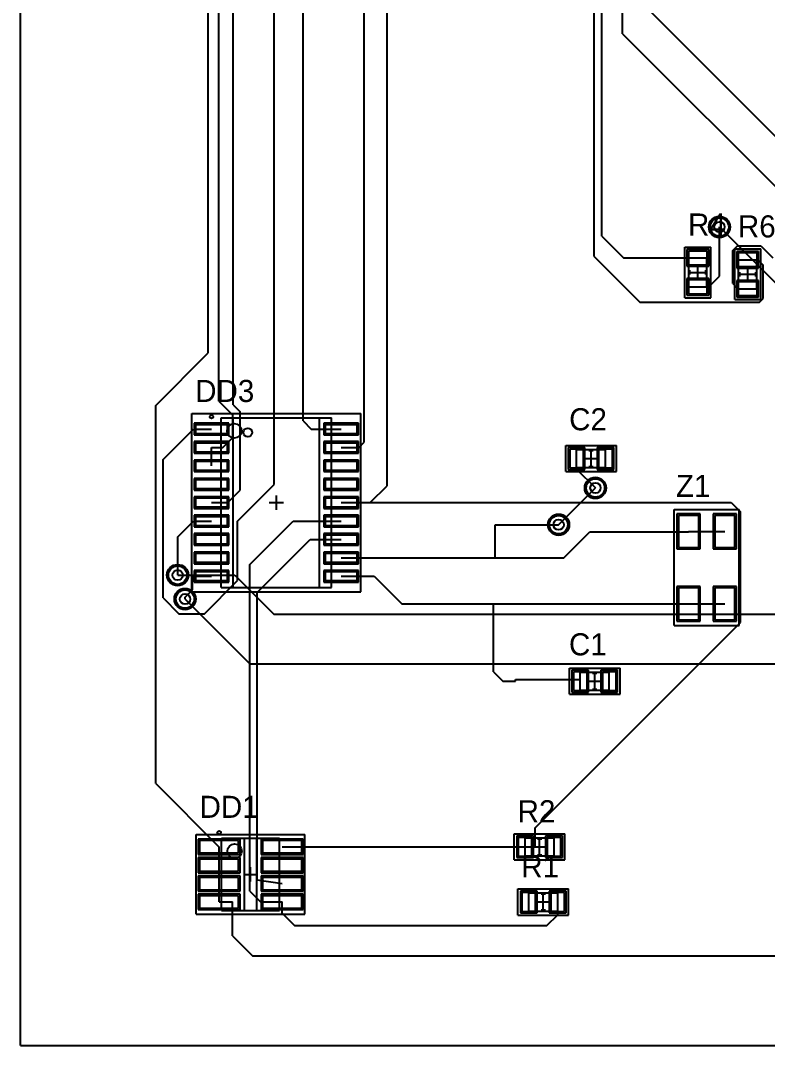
# Model space of a CAD drawing. Header units: millimetres. Extents: x 26 to 338, y 26 to 225.
# Drawn here: x 25.7 to 77.2, y 25.9 to 96.6 of the extents above; entities that cross this region are included whole.
import ezdxf

# ---------------------------------------------------------------- set-up
doc = ezdxf.new("R2010")
doc.units = ezdxf.units.MM
for name, color, linetype in [('BottomLayer', 5, 'Continuous'), ('BottomSolder', 6, 'Continuous'), ('Mechanical13', 56, 'Continuous'), ('Mechanical15', 56, 'Continuous'), ('MultiLayer', 9, 'Continuous'), ('TopLayer', 1, 'Continuous'), ('TopOverlay', 2, 'Continuous'), ('TopPaste', 8, 'Continuous'), ('TopSolder', 216, 'Continuous'), ('ViaHoleLayer', 16, 'Continuous')]:
    doc.layers.add(name, color=color, linetype=linetype)

msp = doc.modelspace()

# ---------------------------------------------------------------- linework, layer by layer
at = {"layer": 'BottomLayer'}
for p, q in [((73.889, 82.398), (92.177, 64.11)), ((62.789, 61.849), (65.329, 64.389)), ((36.5, 58.369), (40.437, 58.369)), ((40.437, 58.369), (43.129, 55.677)), ((37.008, 56.718), (41.478, 52.248)), ((43.129, 55.677), (103.378, 55.677)), ((41.478, 52.248), (102.26, 52.248))]:
    msp.add_line(p, q, dxfattribs=at)
for centre in [(73.889, 82.398), (65.329, 64.389), (62.789, 61.849), (36.5, 58.369), (37.008, 56.718)]:
    msp.add_circle(centre, 0.635, dxfattribs=at)
at = {"layer": 'BottomSolder'}
for centre in [(73.889, 82.398), (65.329, 64.389), (62.789, 61.849), (36.5, 58.369), (37.008, 56.718)]:
    msp.add_circle(centre, 0.737, dxfattribs=at)
at = {"layer": 'Mechanical13'}
for p, q in [((71.768, 78.264), (71.768, 80.264)), ((71.768, 80.264), (73.018, 80.264)), ((73.018, 78.264), (73.018, 80.264)), ((75.213, 78.137), (75.213, 80.137)), ((75.213, 80.137), (76.463, 80.137)), ((76.463, 78.137), (76.463, 80.137)), ((71.768, 78.264), (73.018, 78.264)), ((75.213, 78.137), (76.463, 78.137)), ((39.51, 69.223), (47.11, 69.223)), ((39.51, 57.523), (39.51, 69.223)), ((47.11, 57.523), (47.11, 69.223)), ((64.027, 65.796), (64.027, 67.046)), ((64.027, 67.046), (66.027, 67.046)), ((66.027, 65.796), (66.027, 67.046)), ((64.027, 65.796), (66.027, 65.796)), ((39.51, 57.523), (47.11, 57.523)), ((64.281, 50.429), (64.281, 51.679)), ((64.281, 51.679), (66.281, 51.679)), ((66.281, 50.429), (66.281, 51.679)), ((64.281, 50.429), (66.281, 50.429)), ((39.532, 40.219), (43.532, 40.219)), ((39.532, 35.219), (39.532, 40.219)), ((43.532, 35.219), (43.532, 40.219)), ((60.471, 40.249), (62.471, 40.249)), ((60.471, 38.999), (60.471, 40.249)), ((62.471, 38.999), (62.471, 40.249)), ((60.471, 38.999), (62.471, 38.999)), ((60.725, 36.439), (62.725, 36.439)), ((60.725, 35.189), (60.725, 36.439)), ((62.725, 35.189), (62.725, 36.439)), ((39.532, 35.219), (43.532, 35.219)), ((60.725, 35.189), (62.725, 35.189))]:
    msp.add_line(p, q, dxfattribs=at)
for centre in [(40.41, 68.323), (40.432, 39.319)]:
    msp.add_circle(centre, 0.5, dxfattribs=at)
at = {"layer": 'Mechanical15'}
for p, q in [((71.493, 77.514), (71.493, 81.014)), ((71.493, 81.014), (73.293, 81.014)), ((73.293, 77.514), (73.293, 81.014)), ((74.938, 77.387), (74.938, 80.887)), ((74.938, 80.887), (76.738, 80.887)), ((76.738, 77.387), (76.738, 80.887)), ((71.893, 79.264), (72.893, 79.264)), ((72.393, 78.764), (72.393, 79.764)), ((75.838, 78.637), (75.838, 79.637)), ((75.338, 79.137), (76.338, 79.137)), ((71.493, 77.514), (73.293, 77.514)), ((74.938, 77.387), (76.738, 77.387)), ((37.485, 69.523), (49.135, 69.523)), ((37.485, 57.223), (37.485, 69.523)), ((49.135, 57.223), (49.135, 69.523)), ((63.277, 65.521), (63.277, 67.321)), ((63.277, 67.321), (66.777, 67.321)), ((66.777, 65.521), (66.777, 67.321)), ((65.027, 65.921), (65.027, 66.921)), ((64.527, 66.421), (65.527, 66.421)), ((63.277, 65.521), (66.777, 65.521)), ((43.31, 62.873), (43.31, 63.873)), ((42.81, 63.373), (43.81, 63.373)), ((37.485, 57.223), (49.135, 57.223)), ((63.531, 50.154), (63.531, 51.954)), ((63.531, 51.954), (67.031, 51.954)), ((67.031, 50.154), (67.031, 51.954)), ((64.781, 51.054), (65.781, 51.054)), ((65.281, 50.554), (65.281, 51.554)), ((63.531, 50.154), (67.031, 50.154)), ((37.782, 40.469), (45.282, 40.469)), ((37.782, 34.969), (37.782, 40.469)), ((45.282, 34.969), (45.282, 40.469)), ((59.721, 40.524), (63.221, 40.524)), ((59.721, 38.724), (59.721, 40.524)), ((63.221, 38.724), (63.221, 40.524)), ((60.971, 39.624), (61.971, 39.624)), ((61.471, 39.124), (61.471, 40.124)), ((41.532, 37.219), (41.532, 38.219)), ((59.721, 38.724), (63.221, 38.724)), ((41.032, 37.719), (42.032, 37.719)), ((59.975, 36.714), (63.475, 36.714)), ((59.975, 34.914), (59.975, 36.714)), ((61.725, 35.314), (61.725, 36.314)), ((63.475, 34.914), (63.475, 36.714)), ((61.225, 35.814), (62.225, 35.814)), ((37.782, 34.969), (45.282, 34.969)), ((59.975, 34.914), (63.475, 34.914))]:
    msp.add_line(p, q, dxfattribs=at)
at = {"layer": 'MultiLayer'}
for centre in [(73.889, 82.398), (65.329, 64.389), (62.789, 61.849), (36.5, 58.369), (37.008, 56.718)]:
    msp.add_circle(centre, 0.635, dxfattribs=at)
at = {"layer": 'TopLayer'}
for p, q in [((25.654, 25.908), (25.654, 224.536)), ((50.952, 64.541), (50.952, 207.62)), ((43.155, 64.618), (43.155, 201.219)), ((49.378, 67.539), (49.378, 200.914)), ((45.161, 69.012), (45.161, 199.339)), ((65.253, 80.366), (65.253, 198.298)), ((65.761, 81.764), (65.761, 193.396)), ((67.208, 95.733), (67.208, 190.906)), ((39.345, 70.386), (39.345, 188.011)), ((38.608, 73.711), (38.608, 186.991)), ((40.335, 70.115), (40.335, 186.97)), ((68.809, 97.587), (86.258, 80.137)), ((67.208, 95.733), (82.804, 80.137)), ((73.889, 79.001), (73.889, 82.398)), ((65.761, 81.764), (67.261, 80.264)), ((73.043, 80.739), (71.743, 80.739)), ((71.743, 80.739), (71.743, 79.789)), ((73.043, 79.789), (73.043, 80.739)), ((74.803, 80.772), (75.133, 81.102)), ((74.803, 78.486), (74.803, 80.772)), ((75.133, 81.102), (76.733, 81.102)), ((76.733, 81.102), (77.572, 80.264)), ((65.253, 80.366), (68.402, 77.216)), ((67.261, 80.264), (72.393, 80.264)), ((76.488, 80.612), (75.188, 80.612)), ((75.188, 80.612), (75.188, 79.662)), ((75.838, 80.137), (76.53, 80.137)), ((76.488, 79.662), (76.488, 80.612)), ((76.53, 80.137), (76.911, 79.756)), ((71.743, 79.789), (73.043, 79.789)), ((75.188, 79.662), (76.488, 79.662)), ((76.911, 77.47), (76.911, 79.756)), ((73.043, 78.739), (71.743, 78.739)), ((71.743, 78.739), (71.743, 77.789)), ((73.043, 77.789), (73.043, 78.739)), ((73.152, 78.264), (73.889, 79.001)), ((76.488, 78.612), (75.188, 78.612)), ((75.188, 78.612), (75.188, 77.662)), ((76.488, 77.662), (76.488, 78.612)), ((72.393, 78.264), (73.152, 78.264)), ((74.803, 78.486), (75.152, 78.137)), ((75.152, 78.137), (75.838, 78.137)), ((68.402, 77.216), (76.657, 77.216)), ((71.743, 77.789), (73.043, 77.789)), ((75.188, 77.662), (76.488, 77.662)), ((76.657, 77.216), (76.911, 77.47)), ((34.984, 70.087), (38.608, 73.711)), ((34.984, 43.985), (34.984, 70.087)), ((39.345, 70.386), (40.312, 69.418)), ((40.335, 70.115), (40.816, 69.634)), ((40.312, 67.871), (40.312, 69.418)), ((40.816, 64.235), (40.816, 69.634)), ((39.935, 68.753), (37.735, 68.753)), ((37.735, 68.753), (37.735, 68.153)), ((39.935, 68.153), (39.935, 68.753)), ((45.161, 69.012), (45.72, 68.453)), ((48.885, 68.753), (46.685, 68.753)), ((46.685, 68.753), (46.685, 68.153)), ((48.885, 68.153), (48.885, 68.753)), ((35.488, 66.349), (37.592, 68.453)), ((37.592, 68.453), (38.835, 68.453)), ((37.735, 68.153), (39.935, 68.153)), ((45.72, 68.453), (47.785, 68.453)), ((46.685, 68.153), (48.885, 68.153)), ((39.935, 67.483), (37.735, 67.483)), ((37.735, 67.483), (37.735, 66.883)), ((39.624, 67.183), (40.312, 67.871)), ((39.935, 66.883), (39.935, 67.483)), ((48.885, 67.483), (46.685, 67.483)), ((46.685, 67.483), (46.685, 66.883)), ((48.885, 66.883), (48.885, 67.483)), ((49.022, 67.183), (49.378, 67.539)), ((37.735, 66.883), (39.935, 66.883)), ((38.835, 65.913), (38.835, 67.183)), ((38.835, 67.183), (39.624, 67.183)), ((46.685, 66.883), (48.885, 66.883)), ((47.785, 67.183), (49.022, 67.183)), ((64.502, 67.071), (63.552, 67.071)), ((63.552, 67.071), (63.552, 65.771)), ((64.502, 65.771), (64.502, 67.071)), ((66.502, 67.071), (65.552, 67.071)), ((65.552, 67.071), (65.552, 65.771)), ((66.502, 65.771), (66.502, 67.071)), ((35.488, 56.794), (35.488, 66.349)), ((39.935, 66.213), (37.735, 66.213)), ((37.735, 66.213), (37.735, 65.613)), ((39.935, 65.613), (39.935, 66.213)), ((48.885, 66.213), (46.685, 66.213)), ((46.685, 66.213), (46.685, 65.613)), ((48.885, 65.613), (48.885, 66.213)), ((64.027, 65.691), (64.027, 66.421)), ((37.735, 65.613), (39.935, 65.613)), ((46.685, 65.613), (48.885, 65.613)), ((63.552, 65.771), (64.502, 65.771)), ((64.027, 65.691), (65.329, 64.389)), ((65.552, 65.771), (66.502, 65.771)), ((39.935, 64.943), (37.735, 64.943)), ((37.735, 64.943), (37.735, 64.343)), ((39.935, 64.343), (39.935, 64.943)), ((40.64, 62.103), (43.155, 64.618)), ((48.885, 64.943), (46.685, 64.943)), ((46.685, 64.943), (46.685, 64.343)), ((48.885, 64.343), (48.885, 64.943)), ((49.784, 63.373), (50.952, 64.541)), ((37.735, 64.343), (39.935, 64.343)), ((39.935, 63.673), (37.735, 63.673)), ((37.735, 63.673), (37.735, 63.073)), ((39.935, 63.073), (39.935, 63.673)), ((39.954, 63.373), (40.816, 64.235)), ((46.685, 64.343), (48.885, 64.343)), ((48.885, 63.673), (46.685, 63.673)), ((46.685, 63.673), (46.685, 63.073)), ((48.885, 63.073), (48.885, 63.673)), ((37.735, 63.073), (39.935, 63.073)), ((38.835, 63.373), (39.954, 63.373)), ((46.685, 63.073), (48.885, 63.073)), ((47.785, 63.373), (49.784, 63.373)), ((49.784, 63.373), (74.701, 63.373)), ((74.701, 63.373), (75.336, 62.738)), ((39.935, 62.403), (37.735, 62.403)), ((37.735, 62.403), (37.735, 61.803)), ((39.935, 61.803), (39.935, 62.403)), ((48.885, 62.403), (46.685, 62.403)), ((46.685, 62.403), (46.685, 61.803)), ((48.885, 61.803), (48.885, 62.403)), ((72.458, 62.488), (71.058, 62.488)), ((71.058, 62.488), (71.058, 60.288)), ((72.458, 60.288), (72.458, 62.488)), ((74.958, 62.488), (73.558, 62.488)), ((73.558, 62.488), (73.558, 60.288)), ((74.958, 60.288), (74.958, 62.488)), ((75.336, 55.093), (75.336, 62.738)), ((36.5, 61.011), (37.592, 62.103)), ((37.592, 62.103), (38.835, 62.103)), ((37.735, 61.803), (39.935, 61.803)), ((40.64, 57.988), (40.64, 62.103)), ((41.476, 59.104), (44.475, 62.103)), ((44.475, 62.103), (47.785, 62.103)), ((46.685, 61.803), (48.885, 61.803)), ((58.42, 59.563), (58.42, 61.849)), ((58.42, 61.849), (62.789, 61.849)), ((36.5, 58.369), (36.5, 61.011)), ((39.935, 61.133), (37.735, 61.133)), ((37.735, 61.133), (37.735, 60.533)), ((39.935, 60.533), (39.935, 61.133)), ((48.885, 61.133), (46.685, 61.133)), ((46.685, 61.133), (46.685, 60.533)), ((48.885, 60.533), (48.885, 61.133)), ((63.144, 59.563), (64.948, 61.366)), ((64.948, 61.366), (71.758, 61.366)), ((71.758, 61.388), (74.258, 61.388)), ((71.758, 61.366), (71.758, 61.388)), ((37.735, 60.533), (39.935, 60.533)), ((41.98, 57.169), (45.644, 60.833)), ((45.644, 60.833), (47.785, 60.833)), ((46.685, 60.533), (48.885, 60.533)), ((71.058, 60.288), (72.458, 60.288)), ((73.558, 60.288), (74.958, 60.288)), ((39.935, 59.863), (37.735, 59.863)), ((37.735, 59.863), (37.735, 59.263)), ((39.935, 59.263), (39.935, 59.863)), ((48.885, 59.863), (46.685, 59.863)), ((46.685, 59.863), (46.685, 59.263)), ((47.785, 59.563), (58.42, 59.563)), ((48.885, 59.263), (48.885, 59.863)), ((58.42, 59.563), (63.144, 59.563)), ((37.735, 59.263), (39.935, 59.263)), ((41.476, 36.553), (41.476, 59.104)), ((46.685, 59.263), (48.885, 59.263)), ((37.516, 58.191), (37.617, 58.293)), ((37.516, 57.366), (37.516, 58.191)), ((37.617, 58.293), (38.835, 58.293)), ((39.935, 58.593), (37.735, 58.593)), ((37.735, 58.593), (37.735, 57.993)), ((39.935, 57.993), (39.935, 58.593)), ((48.885, 58.593), (46.685, 58.593)), ((46.685, 58.593), (46.685, 57.993)), ((47.785, 58.293), (50.063, 58.293)), ((48.885, 57.993), (48.885, 58.593)), ((50.063, 58.293), (51.968, 56.388)), ((37.008, 56.858), (37.516, 57.366)), ((37.735, 57.993), (39.935, 57.993)), ((38.358, 55.706), (40.64, 57.988)), ((46.685, 57.993), (48.885, 57.993)), ((72.458, 57.488), (71.058, 57.488)), ((71.058, 57.488), (71.058, 55.288)), ((72.458, 55.288), (72.458, 57.488)), ((74.958, 57.488), (73.558, 57.488)), ((73.558, 57.488), (73.558, 55.288)), ((74.958, 55.288), (74.958, 57.488)), ((35.488, 56.794), (36.576, 55.706)), ((37.008, 56.718), (37.008, 56.858)), ((41.98, 37.338), (41.98, 57.169)), ((51.968, 56.388), (58.293, 56.388)), ((58.293, 56.388), (71.758, 56.388)), ((58.293, 51.689), (58.293, 56.388)), ((71.758, 56.388), (74.258, 56.388)), ((36.576, 55.706), (38.358, 55.706)), ((71.058, 55.288), (72.458, 55.288)), ((73.558, 55.288), (74.958, 55.288)), ((61.163, 40.919), (75.336, 55.093)), ((58.293, 51.689), (58.928, 51.054)), ((64.756, 51.704), (63.806, 51.704)), ((63.806, 51.704), (63.806, 50.404)), ((64.756, 50.404), (64.756, 51.704)), ((66.756, 51.704), (65.806, 51.704)), ((65.806, 51.704), (65.806, 50.404)), ((66.756, 50.404), (66.756, 51.704)), ((58.928, 51.054), (59.821, 51.054)), ((59.821, 51.054), (59.821, 51.156)), ((59.821, 51.156), (64.281, 51.156)), ((64.281, 51.054), (64.281, 51.156)), ((63.806, 50.404), (64.756, 50.404)), ((65.806, 50.404), (66.756, 50.404)), ((34.984, 43.985), (39.345, 39.624)), ((61.163, 39.624), (61.163, 40.919)), ((40.707, 40.049), (38.007, 40.049)), ((38.007, 40.049), (38.007, 39.199)), ((39.345, 39.624), (39.357, 39.624)), ((39.357, 38.354), (39.357, 39.624)), ((40.707, 39.199), (40.707, 40.049)), ((45.057, 40.049), (42.357, 40.049)), ((42.357, 40.049), (42.357, 39.199)), ((43.707, 39.624), (60.471, 39.624)), ((45.057, 39.199), (45.057, 40.049)), ((60.946, 40.274), (59.996, 40.274)), ((59.996, 40.274), (59.996, 38.974)), ((60.471, 39.624), (61.163, 39.624)), ((60.946, 38.974), (60.946, 40.274)), ((62.946, 40.274), (61.996, 40.274)), ((61.996, 40.274), (61.996, 38.974)), ((62.946, 38.974), (62.946, 40.274)), ((38.007, 39.199), (40.707, 39.199)), ((42.357, 39.199), (45.057, 39.199)), ((59.996, 38.974), (60.946, 38.974)), ((61.996, 38.974), (62.946, 38.974)), ((40.707, 38.779), (38.007, 38.779)), ((38.007, 38.779), (38.007, 37.929)), ((39.357, 37.084), (39.357, 38.354)), ((40.707, 37.929), (40.707, 38.779)), ((45.057, 38.779), (42.357, 38.779)), ((42.357, 38.779), (42.357, 37.929)), ((45.057, 37.929), (45.057, 38.779)), ((38.007, 37.929), (40.707, 37.929)), ((40.707, 37.509), (38.007, 37.509)), ((38.007, 37.509), (38.007, 36.659)), ((40.707, 36.659), (40.707, 37.509)), ((42.357, 37.929), (45.057, 37.929)), ((45.057, 37.509), (42.357, 37.509)), ((42.357, 37.509), (42.357, 36.659)), ((45.057, 36.659), (45.057, 37.509)), ((39.357, 35.814), (39.357, 37.084)), ((41.98, 37.338), (43.707, 37.084)), ((38.007, 36.659), (40.707, 36.659)), ((40.707, 36.239), (38.007, 36.239)), ((38.007, 36.239), (38.007, 35.389)), ((40.707, 35.389), (40.707, 36.239)), ((41.476, 36.553), (42.215, 35.814)), ((42.357, 36.659), (45.057, 36.659)), ((45.057, 36.239), (42.357, 36.239)), ((42.357, 36.239), (42.357, 35.389)), ((45.057, 35.389), (45.057, 36.239)), ((61.2, 36.464), (60.25, 36.464)), ((60.25, 36.464), (60.25, 35.164)), ((61.2, 35.164), (61.2, 36.464)), ((63.2, 36.464), (62.25, 36.464)), ((62.25, 36.464), (62.25, 35.164)), ((63.2, 35.164), (63.2, 36.464)), ((38.007, 35.389), (40.707, 35.389)), ((39.357, 35.814), (40.284, 35.814)), ((40.284, 33.477), (40.284, 35.814)), ((42.215, 35.814), (43.707, 35.814)), ((42.357, 35.389), (45.057, 35.389)), ((43.707, 35.052), (43.707, 35.814)), ((62.725, 34.937), (62.725, 35.814)), ((43.707, 35.052), (44.571, 34.188)), ((60.25, 35.164), (61.2, 35.164)), ((61.976, 34.188), (62.725, 34.937)), ((62.25, 35.164), (63.2, 35.164)), ((44.571, 34.188), (61.976, 34.188)), ((40.284, 33.477), (41.656, 32.106)), ((41.656, 32.106), (102.108, 32.106)), ((25.654, 25.908), (338.328, 25.908))]:
    msp.add_line(p, q, dxfattribs=at)
for centre in [(73.889, 82.398), (65.329, 64.389), (62.789, 61.849), (36.5, 58.369), (37.008, 56.718)]:
    msp.add_circle(centre, 0.635, dxfattribs=at)
at = {"layer": 'TopOverlay'}
for p, q in [((71.843, 79.114), (71.843, 79.414)), ((72.943, 79.114), (72.943, 79.414)), ((75.288, 78.987), (75.288, 79.287)), ((76.388, 78.987), (76.388, 79.287)), ((40.335, 69.223), (46.285, 69.223)), ((40.335, 57.523), (40.335, 69.223)), ((46.285, 57.523), (46.285, 69.223)), ((64.877, 66.971), (65.177, 66.971)), ((64.877, 65.871), (65.177, 65.871)), ((70.758, 54.888), (70.758, 62.888)), ((70.758, 62.888), (75.258, 62.888)), ((75.258, 54.888), (75.258, 62.888)), ((40.335, 57.523), (46.285, 57.523)), ((70.758, 54.888), (75.258, 54.888)), ((65.131, 51.604), (65.431, 51.604)), ((65.131, 50.504), (65.431, 50.504)), ((41.107, 40.219), (41.957, 40.219)), ((41.107, 35.219), (41.107, 40.219)), ((41.957, 35.219), (41.957, 40.219)), ((61.321, 40.174), (61.621, 40.174)), ((61.321, 39.074), (61.621, 39.074)), ((61.575, 36.364), (61.875, 36.364)), ((41.107, 35.219), (41.957, 35.219)), ((61.575, 35.264), (61.875, 35.264))]:
    msp.add_line(p, q, dxfattribs=at)
for centre, radius in [((38.835, 69.303), 0.125), ((41.335, 68.223), 0.3), ((39.357, 40.599), 0.125)]:
    msp.add_circle(centre, radius, dxfattribs=at)
at = {"layer": 'TopPaste'}
for p, q in [((73.043, 80.739), (71.743, 80.739)), ((71.743, 80.739), (71.743, 79.789)), ((73.043, 79.789), (73.043, 80.739)), ((76.488, 80.612), (75.188, 80.612)), ((75.188, 80.612), (75.188, 79.662)), ((76.488, 79.662), (76.488, 80.612)), ((71.743, 79.789), (73.043, 79.789)), ((75.188, 79.662), (76.488, 79.662)), ((73.043, 78.739), (71.743, 78.739)), ((71.743, 78.739), (71.743, 77.789)), ((73.043, 77.789), (73.043, 78.739)), ((76.488, 78.612), (75.188, 78.612)), ((75.188, 78.612), (75.188, 77.662)), ((76.488, 77.662), (76.488, 78.612)), ((71.743, 77.789), (73.043, 77.789)), ((75.188, 77.662), (76.488, 77.662)), ((39.935, 68.753), (37.735, 68.753)), ((37.735, 68.753), (37.735, 68.153)), ((39.935, 68.153), (39.935, 68.753)), ((48.885, 68.753), (46.685, 68.753)), ((46.685, 68.753), (46.685, 68.153)), ((48.885, 68.153), (48.885, 68.753)), ((37.735, 68.153), (39.935, 68.153)), ((46.685, 68.153), (48.885, 68.153)), ((39.935, 67.483), (37.735, 67.483)), ((37.735, 67.483), (37.735, 66.883)), ((39.935, 66.883), (39.935, 67.483)), ((48.885, 67.483), (46.685, 67.483)), ((46.685, 67.483), (46.685, 66.883)), ((48.885, 66.883), (48.885, 67.483)), ((37.735, 66.883), (39.935, 66.883)), ((46.685, 66.883), (48.885, 66.883)), ((64.502, 67.071), (63.552, 67.071)), ((63.552, 67.071), (63.552, 65.771)), ((64.502, 65.771), (64.502, 67.071)), ((66.502, 67.071), (65.552, 67.071)), ((65.552, 67.071), (65.552, 65.771)), ((66.502, 65.771), (66.502, 67.071)), ((39.935, 66.213), (37.735, 66.213)), ((37.735, 66.213), (37.735, 65.613)), ((39.935, 65.613), (39.935, 66.213)), ((48.885, 66.213), (46.685, 66.213)), ((46.685, 66.213), (46.685, 65.613)), ((48.885, 65.613), (48.885, 66.213)), ((37.735, 65.613), (39.935, 65.613)), ((46.685, 65.613), (48.885, 65.613)), ((63.552, 65.771), (64.502, 65.771)), ((65.552, 65.771), (66.502, 65.771)), ((39.935, 64.943), (37.735, 64.943)), ((37.735, 64.943), (37.735, 64.343)), ((39.935, 64.343), (39.935, 64.943)), ((48.885, 64.943), (46.685, 64.943)), ((46.685, 64.943), (46.685, 64.343)), ((48.885, 64.343), (48.885, 64.943)), ((37.735, 64.343), (39.935, 64.343)), ((39.935, 63.673), (37.735, 63.673)), ((37.735, 63.673), (37.735, 63.073)), ((39.935, 63.073), (39.935, 63.673)), ((46.685, 64.343), (48.885, 64.343)), ((48.885, 63.673), (46.685, 63.673)), ((46.685, 63.673), (46.685, 63.073)), ((48.885, 63.073), (48.885, 63.673)), ((37.735, 63.073), (39.935, 63.073)), ((46.685, 63.073), (48.885, 63.073)), ((39.935, 62.403), (37.735, 62.403)), ((37.735, 62.403), (37.735, 61.803)), ((39.935, 61.803), (39.935, 62.403)), ((48.885, 62.403), (46.685, 62.403)), ((46.685, 62.403), (46.685, 61.803)), ((48.885, 61.803), (48.885, 62.403)), ((72.458, 62.488), (71.058, 62.488)), ((71.058, 62.488), (71.058, 60.288)), ((72.458, 60.288), (72.458, 62.488)), ((74.958, 62.488), (73.558, 62.488)), ((73.558, 62.488), (73.558, 60.288)), ((74.958, 60.288), (74.958, 62.488)), ((37.735, 61.803), (39.935, 61.803)), ((46.685, 61.803), (48.885, 61.803)), ((39.935, 61.133), (37.735, 61.133)), ((37.735, 61.133), (37.735, 60.533)), ((39.935, 60.533), (39.935, 61.133)), ((48.885, 61.133), (46.685, 61.133)), ((46.685, 61.133), (46.685, 60.533)), ((48.885, 60.533), (48.885, 61.133)), ((37.735, 60.533), (39.935, 60.533)), ((46.685, 60.533), (48.885, 60.533)), ((71.058, 60.288), (72.458, 60.288)), ((73.558, 60.288), (74.958, 60.288)), ((39.935, 59.863), (37.735, 59.863)), ((37.735, 59.863), (37.735, 59.263)), ((39.935, 59.263), (39.935, 59.863)), ((48.885, 59.863), (46.685, 59.863)), ((46.685, 59.863), (46.685, 59.263)), ((48.885, 59.263), (48.885, 59.863)), ((37.735, 59.263), (39.935, 59.263)), ((46.685, 59.263), (48.885, 59.263)), ((39.935, 58.593), (37.735, 58.593)), ((37.735, 58.593), (37.735, 57.993)), ((39.935, 57.993), (39.935, 58.593)), ((48.885, 58.593), (46.685, 58.593)), ((46.685, 58.593), (46.685, 57.993)), ((48.885, 57.993), (48.885, 58.593)), ((37.735, 57.993), (39.935, 57.993)), ((46.685, 57.993), (48.885, 57.993)), ((72.458, 57.488), (71.058, 57.488)), ((71.058, 57.488), (71.058, 55.288)), ((72.458, 55.288), (72.458, 57.488)), ((74.958, 57.488), (73.558, 57.488)), ((73.558, 57.488), (73.558, 55.288)), ((74.958, 55.288), (74.958, 57.488)), ((71.058, 55.288), (72.458, 55.288)), ((73.558, 55.288), (74.958, 55.288)), ((64.756, 51.704), (63.806, 51.704)), ((63.806, 51.704), (63.806, 50.404)), ((64.756, 50.404), (64.756, 51.704)), ((66.756, 51.704), (65.806, 51.704)), ((65.806, 51.704), (65.806, 50.404)), ((66.756, 50.404), (66.756, 51.704)), ((63.806, 50.404), (64.756, 50.404)), ((65.806, 50.404), (66.756, 50.404)), ((40.707, 40.049), (38.007, 40.049)), ((38.007, 40.049), (38.007, 39.199)), ((40.707, 39.199), (40.707, 40.049)), ((45.057, 40.049), (42.357, 40.049)), ((42.357, 40.049), (42.357, 39.199)), ((45.057, 39.199), (45.057, 40.049)), ((60.946, 40.274), (59.996, 40.274)), ((59.996, 40.274), (59.996, 38.974)), ((60.946, 38.974), (60.946, 40.274)), ((62.946, 40.274), (61.996, 40.274)), ((61.996, 40.274), (61.996, 38.974)), ((62.946, 38.974), (62.946, 40.274)), ((38.007, 39.199), (40.707, 39.199)), ((42.357, 39.199), (45.057, 39.199)), ((59.996, 38.974), (60.946, 38.974)), ((61.996, 38.974), (62.946, 38.974)), ((40.707, 38.779), (38.007, 38.779)), ((38.007, 38.779), (38.007, 37.929)), ((40.707, 37.929), (40.707, 38.779)), ((45.057, 38.779), (42.357, 38.779)), ((42.357, 38.779), (42.357, 37.929)), ((45.057, 37.929), (45.057, 38.779)), ((38.007, 37.929), (40.707, 37.929)), ((40.707, 37.509), (38.007, 37.509)), ((38.007, 37.509), (38.007, 36.659)), ((40.707, 36.659), (40.707, 37.509)), ((42.357, 37.929), (45.057, 37.929)), ((45.057, 37.509), (42.357, 37.509)), ((42.357, 37.509), (42.357, 36.659)), ((45.057, 36.659), (45.057, 37.509)), ((38.007, 36.659), (40.707, 36.659)), ((40.707, 36.239), (38.007, 36.239)), ((38.007, 36.239), (38.007, 35.389)), ((40.707, 35.389), (40.707, 36.239)), ((42.357, 36.659), (45.057, 36.659)), ((45.057, 36.239), (42.357, 36.239)), ((42.357, 36.239), (42.357, 35.389)), ((45.057, 35.389), (45.057, 36.239)), ((61.2, 36.464), (60.25, 36.464)), ((60.25, 36.464), (60.25, 35.164)), ((61.2, 35.164), (61.2, 36.464)), ((63.2, 36.464), (62.25, 36.464)), ((62.25, 36.464), (62.25, 35.164)), ((63.2, 35.164), (63.2, 36.464)), ((38.007, 35.389), (40.707, 35.389)), ((42.357, 35.389), (45.057, 35.389)), ((60.25, 35.164), (61.2, 35.164)), ((62.25, 35.164), (63.2, 35.164))]:
    msp.add_line(p, q, dxfattribs=at)
at = {"layer": 'TopSolder'}
for p, q in [((73.145, 80.841), (71.641, 80.841)), ((71.641, 80.841), (71.641, 79.687)), ((73.145, 79.687), (73.145, 80.841)), ((76.59, 80.714), (75.086, 80.714)), ((75.086, 80.714), (75.086, 79.56)), ((76.59, 79.56), (76.59, 80.714)), ((71.641, 79.687), (73.145, 79.687)), ((75.086, 79.56), (76.59, 79.56)), ((73.145, 78.841), (71.641, 78.841)), ((71.641, 78.841), (71.641, 77.687)), ((73.145, 77.687), (73.145, 78.841)), ((76.59, 78.714), (75.086, 78.714)), ((75.086, 78.714), (75.086, 77.56)), ((76.59, 77.56), (76.59, 78.714)), ((71.641, 77.687), (73.145, 77.687)), ((75.086, 77.56), (76.59, 77.56)), ((40.037, 68.855), (37.633, 68.855)), ((37.633, 68.855), (37.633, 68.051)), ((40.037, 68.051), (40.037, 68.855)), ((48.987, 68.855), (46.583, 68.855)), ((46.583, 68.855), (46.583, 68.051)), ((48.987, 68.051), (48.987, 68.855)), ((37.633, 68.051), (40.037, 68.051)), ((46.583, 68.051), (48.987, 68.051)), ((40.037, 67.585), (37.633, 67.585)), ((37.633, 67.585), (37.633, 66.781)), ((40.037, 66.781), (40.037, 67.585)), ((48.987, 67.585), (46.583, 67.585)), ((46.583, 67.585), (46.583, 66.781)), ((48.987, 66.781), (48.987, 67.585)), ((37.633, 66.781), (40.037, 66.781)), ((46.583, 66.781), (48.987, 66.781)), ((64.604, 67.173), (63.45, 67.173)), ((63.45, 67.173), (63.45, 65.669)), ((64.604, 65.669), (64.604, 67.173)), ((66.604, 67.173), (65.45, 67.173)), ((65.45, 67.173), (65.45, 65.669)), ((66.604, 65.669), (66.604, 67.173)), ((40.037, 66.315), (37.633, 66.315)), ((37.633, 66.315), (37.633, 65.511)), ((40.037, 65.511), (40.037, 66.315)), ((48.987, 66.315), (46.583, 66.315)), ((46.583, 66.315), (46.583, 65.511)), ((48.987, 65.511), (48.987, 66.315)), ((37.633, 65.511), (40.037, 65.511)), ((46.583, 65.511), (48.987, 65.511)), ((63.45, 65.669), (64.604, 65.669)), ((65.45, 65.669), (66.604, 65.669)), ((40.037, 65.045), (37.633, 65.045)), ((37.633, 65.045), (37.633, 64.241)), ((40.037, 64.241), (40.037, 65.045)), ((48.987, 65.045), (46.583, 65.045)), ((46.583, 65.045), (46.583, 64.241)), ((48.987, 64.241), (48.987, 65.045)), ((37.633, 64.241), (40.037, 64.241)), ((40.037, 63.775), (37.633, 63.775)), ((37.633, 63.775), (37.633, 62.971)), ((40.037, 62.971), (40.037, 63.775)), ((46.583, 64.241), (48.987, 64.241)), ((48.987, 63.775), (46.583, 63.775)), ((46.583, 63.775), (46.583, 62.971)), ((48.987, 62.971), (48.987, 63.775)), ((37.633, 62.971), (40.037, 62.971)), ((46.583, 62.971), (48.987, 62.971)), ((40.037, 62.505), (37.633, 62.505)), ((37.633, 62.505), (37.633, 61.701)), ((40.037, 61.701), (40.037, 62.505)), ((48.987, 62.505), (46.583, 62.505)), ((46.583, 62.505), (46.583, 61.701)), ((48.987, 61.701), (48.987, 62.505)), ((72.56, 62.59), (70.956, 62.59)), ((70.956, 62.59), (70.956, 60.186)), ((72.56, 60.186), (72.56, 62.59)), ((75.06, 62.59), (73.456, 62.59)), ((73.456, 62.59), (73.456, 60.186)), ((75.06, 60.186), (75.06, 62.59)), ((37.633, 61.701), (40.037, 61.701)), ((46.583, 61.701), (48.987, 61.701)), ((40.037, 61.235), (37.633, 61.235)), ((37.633, 61.235), (37.633, 60.431)), ((40.037, 60.431), (40.037, 61.235)), ((48.987, 61.235), (46.583, 61.235)), ((46.583, 61.235), (46.583, 60.431)), ((48.987, 60.431), (48.987, 61.235)), ((37.633, 60.431), (40.037, 60.431)), ((46.583, 60.431), (48.987, 60.431)), ((70.956, 60.186), (72.56, 60.186)), ((73.456, 60.186), (75.06, 60.186)), ((40.037, 59.965), (37.633, 59.965)), ((37.633, 59.965), (37.633, 59.161)), ((40.037, 59.161), (40.037, 59.965)), ((48.987, 59.965), (46.583, 59.965)), ((46.583, 59.965), (46.583, 59.161)), ((48.987, 59.161), (48.987, 59.965)), ((37.633, 59.161), (40.037, 59.161)), ((46.583, 59.161), (48.987, 59.161)), ((40.037, 58.695), (37.633, 58.695)), ((37.633, 58.695), (37.633, 57.891)), ((40.037, 57.891), (40.037, 58.695)), ((48.987, 58.695), (46.583, 58.695)), ((46.583, 58.695), (46.583, 57.891)), ((48.987, 57.891), (48.987, 58.695)), ((37.633, 57.891), (40.037, 57.891)), ((46.583, 57.891), (48.987, 57.891)), ((72.56, 57.59), (70.956, 57.59)), ((70.956, 57.59), (70.956, 55.186)), ((72.56, 55.186), (72.56, 57.59)), ((75.06, 57.59), (73.456, 57.59)), ((73.456, 57.59), (73.456, 55.186)), ((75.06, 55.186), (75.06, 57.59)), ((70.956, 55.186), (72.56, 55.186)), ((73.456, 55.186), (75.06, 55.186)), ((64.858, 51.806), (63.704, 51.806)), ((63.704, 51.806), (63.704, 50.302)), ((64.858, 50.302), (64.858, 51.806)), ((66.858, 51.806), (65.704, 51.806)), ((65.704, 51.806), (65.704, 50.302)), ((66.858, 50.302), (66.858, 51.806)), ((63.704, 50.302), (64.858, 50.302)), ((65.704, 50.302), (66.858, 50.302)), ((61.048, 40.376), (59.894, 40.376)), ((59.894, 40.376), (59.894, 38.872)), ((61.048, 38.872), (61.048, 40.376)), ((63.048, 40.376), (61.894, 40.376)), ((61.894, 40.376), (61.894, 38.872)), ((63.048, 38.872), (63.048, 40.376)), ((40.809, 40.151), (37.905, 40.151)), ((37.905, 40.151), (37.905, 39.097)), ((40.809, 39.097), (40.809, 40.151)), ((45.159, 40.151), (42.255, 40.151)), ((42.255, 40.151), (42.255, 39.097)), ((45.159, 39.097), (45.159, 40.151)), ((37.905, 39.097), (40.809, 39.097)), ((42.255, 39.097), (45.159, 39.097)), ((40.809, 38.881), (37.905, 38.881)), ((37.905, 38.881), (37.905, 37.827)), ((40.809, 37.827), (40.809, 38.881)), ((45.159, 38.881), (42.255, 38.881)), ((42.255, 38.881), (42.255, 37.827)), ((45.159, 37.827), (45.159, 38.881)), ((59.894, 38.872), (61.048, 38.872)), ((61.894, 38.872), (63.048, 38.872)), ((37.905, 37.827), (40.809, 37.827)), ((40.809, 37.611), (37.905, 37.611)), ((37.905, 37.611), (37.905, 36.557)), ((40.809, 36.557), (40.809, 37.611)), ((42.255, 37.827), (45.159, 37.827)), ((45.159, 37.611), (42.255, 37.611)), ((42.255, 37.611), (42.255, 36.557)), ((45.159, 36.557), (45.159, 37.611)), ((37.905, 36.557), (40.809, 36.557)), ((40.809, 36.341), (37.905, 36.341)), ((37.905, 36.341), (37.905, 35.287)), ((40.809, 35.287), (40.809, 36.341)), ((42.255, 36.557), (45.159, 36.557)), ((45.159, 36.341), (42.255, 36.341)), ((42.255, 36.341), (42.255, 35.287)), ((45.159, 35.287), (45.159, 36.341)), ((61.302, 36.566), (60.148, 36.566)), ((60.148, 36.566), (60.148, 35.062)), ((61.302, 35.062), (61.302, 36.566)), ((63.302, 36.566), (62.148, 36.566)), ((62.148, 36.566), (62.148, 35.062)), ((63.302, 35.062), (63.302, 36.566)), ((37.905, 35.287), (40.809, 35.287)), ((42.255, 35.287), (45.159, 35.287)), ((60.148, 35.062), (61.302, 35.062)), ((62.148, 35.062), (63.302, 35.062))]:
    msp.add_line(p, q, dxfattribs=at)
for centre in [(73.889, 82.398), (65.329, 64.389), (62.789, 61.849), (36.5, 58.369), (37.008, 56.718)]:
    msp.add_circle(centre, 0.737, dxfattribs=at)
at = {"layer": 'ViaHoleLayer'}
for centre in [(73.889, 82.398), (65.329, 64.389), (62.789, 61.849), (36.5, 58.369), (37.008, 56.718)]:
    msp.add_circle(centre, 0.356, dxfattribs=at)

# ---------------------------------------------------------------- texts
at = {"layer": 'TopOverlay'}
for s, p in [('R4', (71.717, 81.804)), ('R6', (75.162, 81.677)), ('DD3', (37.709, 70.32)), ('С2', (63.516, 68.364)), ('Z1', (70.882, 63.767)), ('С1', (63.503, 52.832)), ('DD1', (38.014, 41.618)), ('R2', (59.96, 41.313)), ('R1', (60.214, 37.503))]:
    msp.add_text(s, height=1.524, dxfattribs=at).set_placement(p)

doc.saveas('drawing.dxf')
